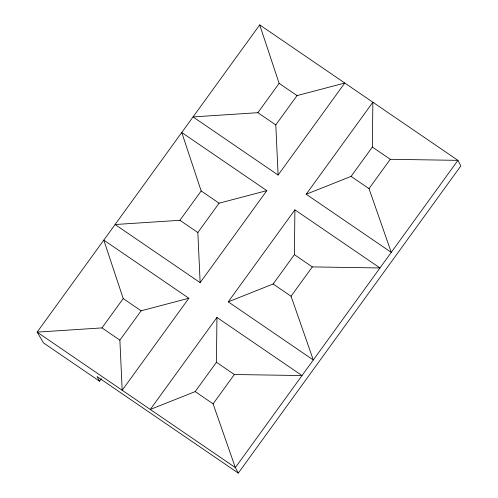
<?xml version="1.0" encoding="UTF-8"?>
<svg xmlns="http://www.w3.org/2000/svg" width="498" height="498" viewBox="0 0 498 498"><rect width="100%" height="100%" fill="white"/><g stroke="black" fill="none" stroke-linecap="round" stroke-linejoin="round"><path stroke-width="0.75" d="M216.437 362.27L216.947 317.438L302.012 375.567L234.353 374.508L216.437 362.27L195.185 391.602L150.278 409.456L216.947 317.438M294.399 254.665L294.903 209.832L379.968 267.961L312.308 266.903L294.399 254.665L273.141 283.997L228.24 301.85L313.304 359.979L291.056 296.242L273.141 283.997M351.102 176.398L372.355 147.059L372.865 102.227L306.195 194.245L391.26 252.374L369.012 188.636L351.102 176.398L306.195 194.245M99.513 381.188L97.06 376.588L238.287 473.1L460.874 165.871L457.93 160.356L259.713 24.9L37.126 332.129L43.544 342.935L99.513 381.188L101.324 378.685M238.287 473.1L235.342 467.585L37.126 332.129L101.966 327.902L123.218 298.563L103.796 240.111L188.86 298.24L122.191 390.258L119.875 340.14L141.133 310.802L188.86 298.24M179.927 220.297L201.18 190.958L181.751 132.505L266.816 190.634L200.152 282.652L115.088 224.523L179.927 220.297L197.837 232.535L200.152 282.652M278.108 175.047L275.792 124.93L297.051 95.597L344.778 83.029L278.108 175.047L193.043 116.918L257.883 112.691L279.135 83.353L259.713 24.9M197.837 232.535L219.089 203.196L266.816 190.634M228.24 301.85L294.903 209.832M372.355 147.059L390.264 159.298L457.93 160.356L235.342 467.585L213.094 403.847L234.353 374.508M291.056 296.242L312.308 266.903M369.012 188.636L390.264 159.298M279.135 83.353L297.051 95.597M257.883 112.691L275.792 124.93M201.18 190.958L219.089 203.196M123.218 298.563L141.133 310.802M101.966 327.902L119.875 340.14M195.185 391.602L213.094 403.847"/></g></svg>
